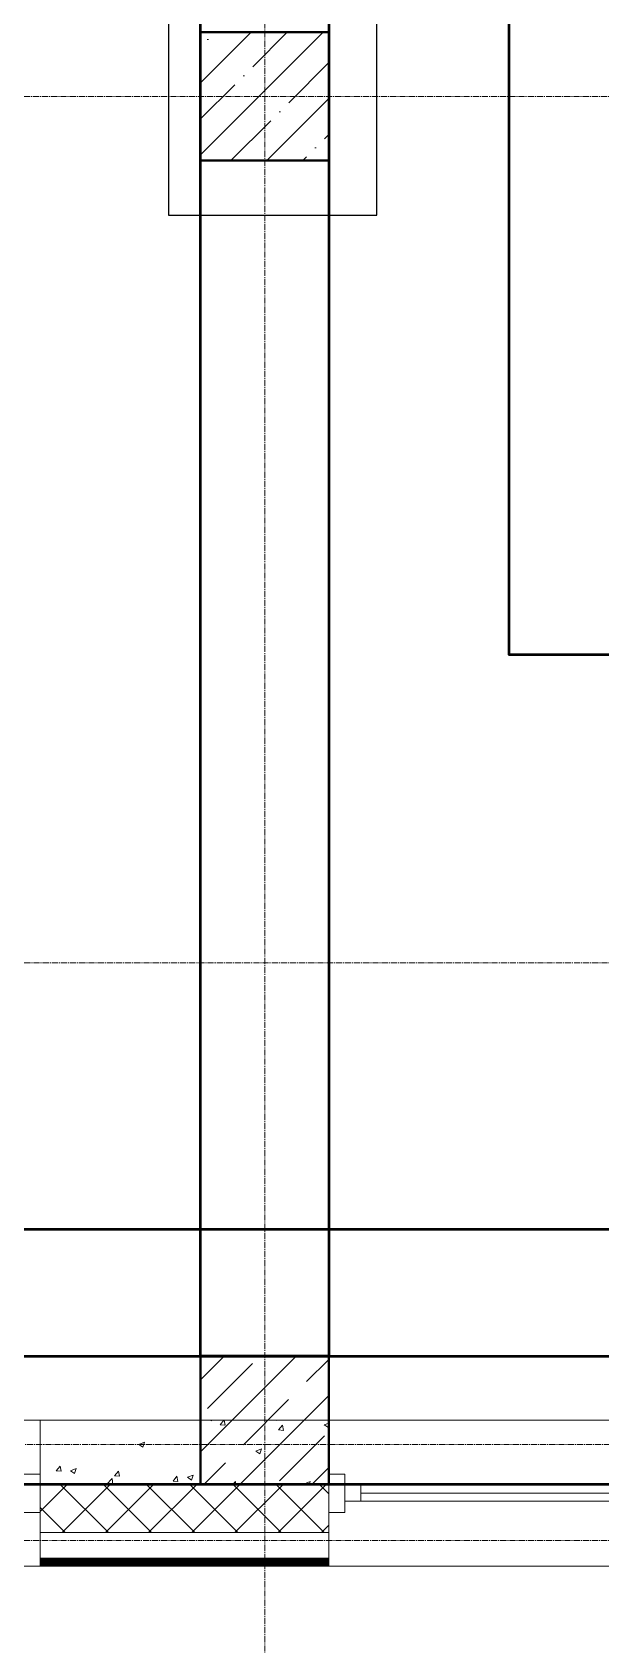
# Model space of a CAD drawing. Header units: millimetres. Extents: x -24360 to 609566, y -391049 to 148426.
# Drawn here: x 23475 to 25248, y 68076 to 73100 of the extents above; entities that cross this region are included whole.
import ezdxf

# ---------------------------------------------------------------- set-up
doc = ezdxf.new("R2010")
doc.units = ezdxf.units.MM
doc.linetypes.add('CENTER2', pattern=[28.575, 19.05, -3.175, 3.175, -3.175])
doc.linetypes.add('HIDDEN2', pattern=[4.7625, 3.175, -1.5875])
for name, color, linetype, lineweight in [('A-Wall_Материал_Газоблок_Контур', 250, 'Continuous', 0), ('АР_Колонны', 70, 'Continuous', 30), ('АР_Окна', 4, 'Continuous', 5), ('АР_Стены ЖБ', 7, 'Continuous', 30), ('АР_Стены ПЕНОблок', 52, 'Continuous', 20), ('АР_Тонкая', 254, 'Continuous', 5), ('АР_Утеплитель', 31, 'Continuous', 0), ('АР_Штриховка', 8, 'Continuous', 0)]:
    doc.layers.add(name, color=color, linetype=linetype, lineweight=lineweight)
doc.layers.add('АР_Оси_РД_100', color=7, linetype='Continuous', lineweight=0, true_color=0x525252)
doc.layers.add('РД_Оси_100', color=7, linetype='Continuous', lineweight=0, true_color=0x525252)
doc.layers.add('КР_Балки-0.5', color=60, linetype='Continuous', lineweight=50, plot=False)

# ---------------------------------------------------------------- blocks, each defined once
blk = doc.blocks.new('СОШ_2200_АР_ОСИ_М100_28.05.24')
at = {"layer": 'АР_Оси_РД_100', "linetype": 'CENTER2'}
for p, q in [((24200, -6155), (24200, 139938.679)), ((-5954.958, 72900), (95715.503, 72900))]:
    blk.add_line(p, q, dxfattribs=at)
for points in [[(119910, 70200), (-5954.958, 70200)], [(95715.503, 68700), (-5454.958, 68700), (-5954.958, 68850)], [(78274.959, 68400), (-5454.958, 68400), (-5954.958, 68250)]]:
    blk.add_lwpolyline(points, dxfattribs=at)

msp = doc.modelspace()

# ---------------------------------------------------------------- hatches: boundary and pattern name
at = {"layer": 'АР_Штриховка', "linetype": 'Continuous', "lineweight": 5, "true_color": 0x000000}
h = msp.add_hatch(dxfattribs=at)
h.set_pattern_fill('ANSI35', color=18, scale=25, style=0)
h.paths.add_polyline_path([(24000, 72700), (24400, 72700), (24400, 73100), (24000, 73100)], flags=0)

# ---------------------------------------------------------------- linework, layer by layer
at = {"color": 2, "lineweight": 50}
for points in [[(27133, 71160), (27133, 69369), (13403, 69369), (13403, 88961)], [(27133, 71160), (24963, 71160), (24963, 77147)]]:
    msp.add_lwpolyline(points, dxfattribs=at)
at = {"color": 2}
msp.add_lwpolyline([(23900, 72530), (24550, 72530), (24550, 73200), (23900, 73200)], close=True, dxfattribs=at)
at = {"layer": 'A-Wall_Материал_Газоблок_Контур', "color": 18, "linetype": 'Continuous', "lineweight": 0, "true_color": 0x000000}
for p, q in [((23500, 68775), (21100, 68775)), ((26800, 68775), (24400, 68775)), ((21100, 68320), (23500, 68320)), ((24400, 68320), (26800, 68320))]:
    msp.add_line(p, q, dxfattribs=at)
at = {"layer": 'АР_Колонны', "color": 18, "linetype": 'HIDDEN2', "lineweight": 25, "true_color": 0x000000}
for p, q in [((24000, 73100), (24400, 73100)), ((24000, 72700), (24000, 73100)), ((24400, 73100), (24400, 72700)), ((24400, 72700), (24000, 72700)), ((24000, 68975), (24400, 68975)), ((24000, 68575), (24000, 68975)), ((24400, 68975), (24400, 68575)), ((24400, 68575), (24000, 68575))]:
    msp.add_line(p, q, dxfattribs=at)
at = {"layer": 'АР_Колонны', "color": 18, "linetype": 'Continuous', "lineweight": 30, "true_color": 0x000000}
for p, q in [((24400, 73100), (24000, 73100)), ((24000, 73100), (24000, 72700)), ((24400, 72700), (24400, 73100)), ((24000, 72700), (24400, 72700)), ((24400, 68975), (24000, 68975)), ((24000, 68975), (24000, 68575)), ((24400, 68575), (24400, 68975)), ((24000, 68575), (24400, 68575))]:
    msp.add_line(p, q, dxfattribs=at)
at = {"layer": 'АР_Окна', "color": 18, "linetype": 'Continuous', "lineweight": 5, "true_color": 0x000000}
for p, q in [((23500, 68775), (21100, 68775)), ((26800, 68775), (24400, 68775)), ((23500, 68607.5), (23450, 68607.5)), ((23500, 68487.5), (23500, 68607.5)), ((24400, 68487.5), (24400, 68607.5)), ((24400, 68607.5), (24450, 68607.5)), ((24450, 68607.5), (24450, 68487.5)), ((24450, 68522.5), (24450, 68572.5)), ((24450, 68572.5), (26750, 68572.5)), ((24500, 68572.5), (24500, 68522.5)), ((26700, 68547.5), (24500, 68547.5)), ((23450, 68487.5), (23500, 68487.5)), ((24450, 68487.5), (24400, 68487.5)), ((26750, 68522.5), (24450, 68522.5)), ((23500, 68320), (21100, 68320)), ((26800, 68320), (24400, 68320))]:
    msp.add_line(p, q, dxfattribs=at)
at = {"layer": 'АР_Стены ЖБ', "color": 18, "linetype": 'Continuous', "lineweight": 40, "true_color": 0x000000}
for p, q in [((24400, 73100), (24000, 73100)), ((24000, 73100), (24000, 72700)), ((24400, 72700), (24400, 73100)), ((24000, 72700), (24400, 72700)), ((24400, 68975), (24000, 68975)), ((24000, 68975), (24000, 68575)), ((24400, 68575), (24400, 68975)), ((24000, 68575), (24400, 68575))]:
    msp.add_line(p, q, dxfattribs=at)
at = {"layer": 'АР_Стены ПЕНОблок', "color": 18, "linetype": 'Continuous', "lineweight": 20, "true_color": 0x000000}
for p, q in [((24400, 68775), (23500, 68775)), ((23500, 68775), (23500, 68575)), ((24400, 68575), (24400, 68775)), ((23500, 68575), (24400, 68575))]:
    msp.add_line(p, q, dxfattribs=at)
at = {"layer": 'АР_Тонкая', "color": 18, "linetype": 'Continuous', "lineweight": 5, "true_color": 0x000000}
for p, q in [((24400, 68425), (23500, 68425)), ((23500, 68425), (23500, 68345)), ((24400, 68345), (24400, 68425)), ((23500, 68345), (24400, 68345)), ((24400, 68345), (23500, 68345)), ((23500, 68345), (23500, 68320)), ((24400, 68320), (24400, 68345)), ((23500, 68320), (24400, 68320))]:
    msp.add_line(p, q, dxfattribs=at)
at = {"layer": 'АР_Утеплитель', "color": 18, "linetype": 'Continuous', "lineweight": 0, "true_color": 0x000000}
for p, q in [((24400, 68575), (23500, 68575)), ((23500, 68575), (23500, 68425)), ((24400, 68425), (24400, 68575)), ((23500, 68425), (24400, 68425))]:
    msp.add_line(p, q, dxfattribs=at)
at = {"layer": 'АР_Штриховка', "color": 18, "linetype": 'Continuous', "lineweight": 5, "true_color": 0x000000}
for p, q in [((24000, 68901.281), (24073.719, 68975)), ((24000, 68676.774), (24298.226, 68975)), ((24022.185, 68811.213), (24162.502, 68951.529)), ((24330.881, 68895.402), (24400, 68964.521)), ((24122.732, 68575), (24400, 68852.268)), ((24134.438, 68698.959), (24274.755, 68839.276)), ((24246.692, 68586.706), (24387.008, 68727.023)), ((24010.479, 68575), (24078.312, 68642.833)), ((24347.239, 68575), (24400, 68627.761))]:
    msp.add_line(p, q, dxfattribs=at)
at = {"layer": 'АР_Штриховка', "color": 18, "linetype": 'Continuous', "lineweight": 0, "true_color": 0x000000}
for p, q in [((24030.596, 68775), (24033.669, 68772.927)), ((24033.675, 68772.925), (24034.371, 68775)), ((24061.087, 68760.918), (24072.903, 68775)), ((24061.087, 68760.917), (24076.269, 68759.588)), ((24076.365, 68759.606), (24073.525, 68775)), ((24233.417, 68775), (24236.072, 68774.588)), ((24236.079, 68774.633), (24236.037, 68775)), ((24243.272, 68744.979), (24255.517, 68759.572)), ((24243.272, 68744.977), (24258.454, 68743.649)), ((24258.549, 68743.667), (24255.612, 68759.588)), ((24386.065, 68761.107), (24398.7, 68752.585)), ((24386.09, 68761.162), (24400, 68766.501)), ((24398.705, 68752.583), (24400, 68756.442)), ((23807.618, 68699.527), (23820.253, 68691.004)), ((23807.643, 68699.581), (23825.428, 68706.408)), ((23820.258, 68691.003), (23825.408, 68706.352)), ((24172.674, 68679.239), (24190.458, 68686.066)), ((24185.289, 68670.66), (24190.439, 68686.009)), ((24172.649, 68679.184), (24185.284, 68670.662)), ((23549.777, 68617.679), (23562.022, 68632.272)), ((23549.777, 68617.677), (23564.959, 68616.349)), ((23565.055, 68616.367), (23562.118, 68632.288)), ((23594.202, 68617.604), (23606.836, 68609.082)), ((23594.226, 68617.658), (23612.011, 68624.485)), ((23606.842, 68609.08), (23611.992, 68624.429)), ((23707.139, 68575), (23724.763, 68593.369)), ((23726.927, 68575), (23724.79, 68593.372)), ((23731.961, 68601.739), (23744.206, 68616.333)), ((23731.961, 68601.738), (23747.143, 68600.41)), ((23747.239, 68600.427), (23744.303, 68616.349)), ((23914.146, 68585.8), (23926.391, 68600.394)), ((23914.146, 68585.799), (23929.328, 68584.471)), ((23929.424, 68584.488), (23926.487, 68600.41)), ((23959.233, 68597.261), (23971.867, 68588.739)), ((23959.257, 68597.316), (23977.042, 68604.143)), ((23971.873, 68588.737), (23977.023, 68604.086)), ((24100.643, 68575), (24108.576, 68584.454)), ((24110.418, 68575), (24108.671, 68584.47)), ((24324.288, 68576.974), (24342.073, 68583.8)), ((24339.12, 68575), (24342.053, 68583.744)), ((23500, 68491.083), (23583.917, 68575)), ((23712.428, 68425), (23562.428, 68575)), ((23568.621, 68425), (23718.621, 68575)), ((23847.132, 68425), (23697.132, 68575)), ((23703.325, 68425), (23853.325, 68575)), ((23981.835, 68425), (23831.835, 68575)), ((23838.028, 68425), (23988.028, 68575)), ((24116.539, 68425), (23966.539, 68575)), ((23972.732, 68425), (24122.732, 68575)), ((24251.243, 68425), (24101.243, 68575)), ((24107.436, 68425), (24257.436, 68575)), ((24385.947, 68425), (24235.947, 68575)), ((24242.14, 68425), (24392.14, 68575)), ((24324.263, 68576.919), (24327.108, 68575)), ((24400, 68545.651), (24370.651, 68575)), ((23577.724, 68425), (23500, 68502.724)), ((24376.844, 68425), (24400, 68448.156)), ((23500, 68345), (24400, 68345)), ((23500, 68344), (24400, 68344)), ((23500, 68343), (24400, 68343)), ((23500, 68342), (24400, 68342)), ((23500, 68341), (24400, 68341)), ((23500, 68340), (24400, 68340)), ((23500, 68339), (24400, 68339)), ((23500, 68338), (24400, 68338)), ((23500, 68337), (24400, 68337)), ((23500, 68336), (24400, 68336)), ((23500, 68335), (24400, 68335)), ((23500, 68334), (24400, 68334)), ((23500, 68333), (24400, 68333)), ((23500, 68332), (24400, 68332)), ((23500, 68331), (24400, 68331)), ((23500, 68330), (24400, 68330)), ((23500, 68329), (24400, 68329)), ((23500, 68328), (24400, 68328)), ((23500, 68327), (24400, 68327)), ((23500, 68326), (24400, 68326)), ((23500, 68325), (24400, 68325)), ((23500, 68324), (24400, 68324)), ((23500, 68323), (24400, 68323)), ((23500, 68322), (24400, 68322)), ((23500, 68321), (24400, 68321))]:
    msp.add_line(p, q, dxfattribs=at)
at = {"layer": 'КР_Балки-0.5', "color": 18, "ltscale": 200, "true_color": 0x000000}
for p, q in [((24000, 68975.002), (24000, 87000)), ((24400, 87000), (24400, 68975.002)), ((12725.048, 68975.008), (27400, 68975)), ((12725.048, 68975.008), (27400, 68975)), ((24400, 68975.002), (24000, 68975.002)), ((24400, 68975.002), (24000, 68975.002)), ((27400, 68575), (12725.048, 68575.008)), ((27400, 68575), (12725.048, 68575.008))]:
    msp.add_line(p, q, dxfattribs=at)

# ---------------------------------------------------------------- block references
at = {"layer": 'РД_Оси_100'}
msp.add_blockref('СОШ_2200_АР_ОСИ_М100_28.05.24', (0, 0), dxfattribs=at)

doc.saveas('drawing.dxf')
